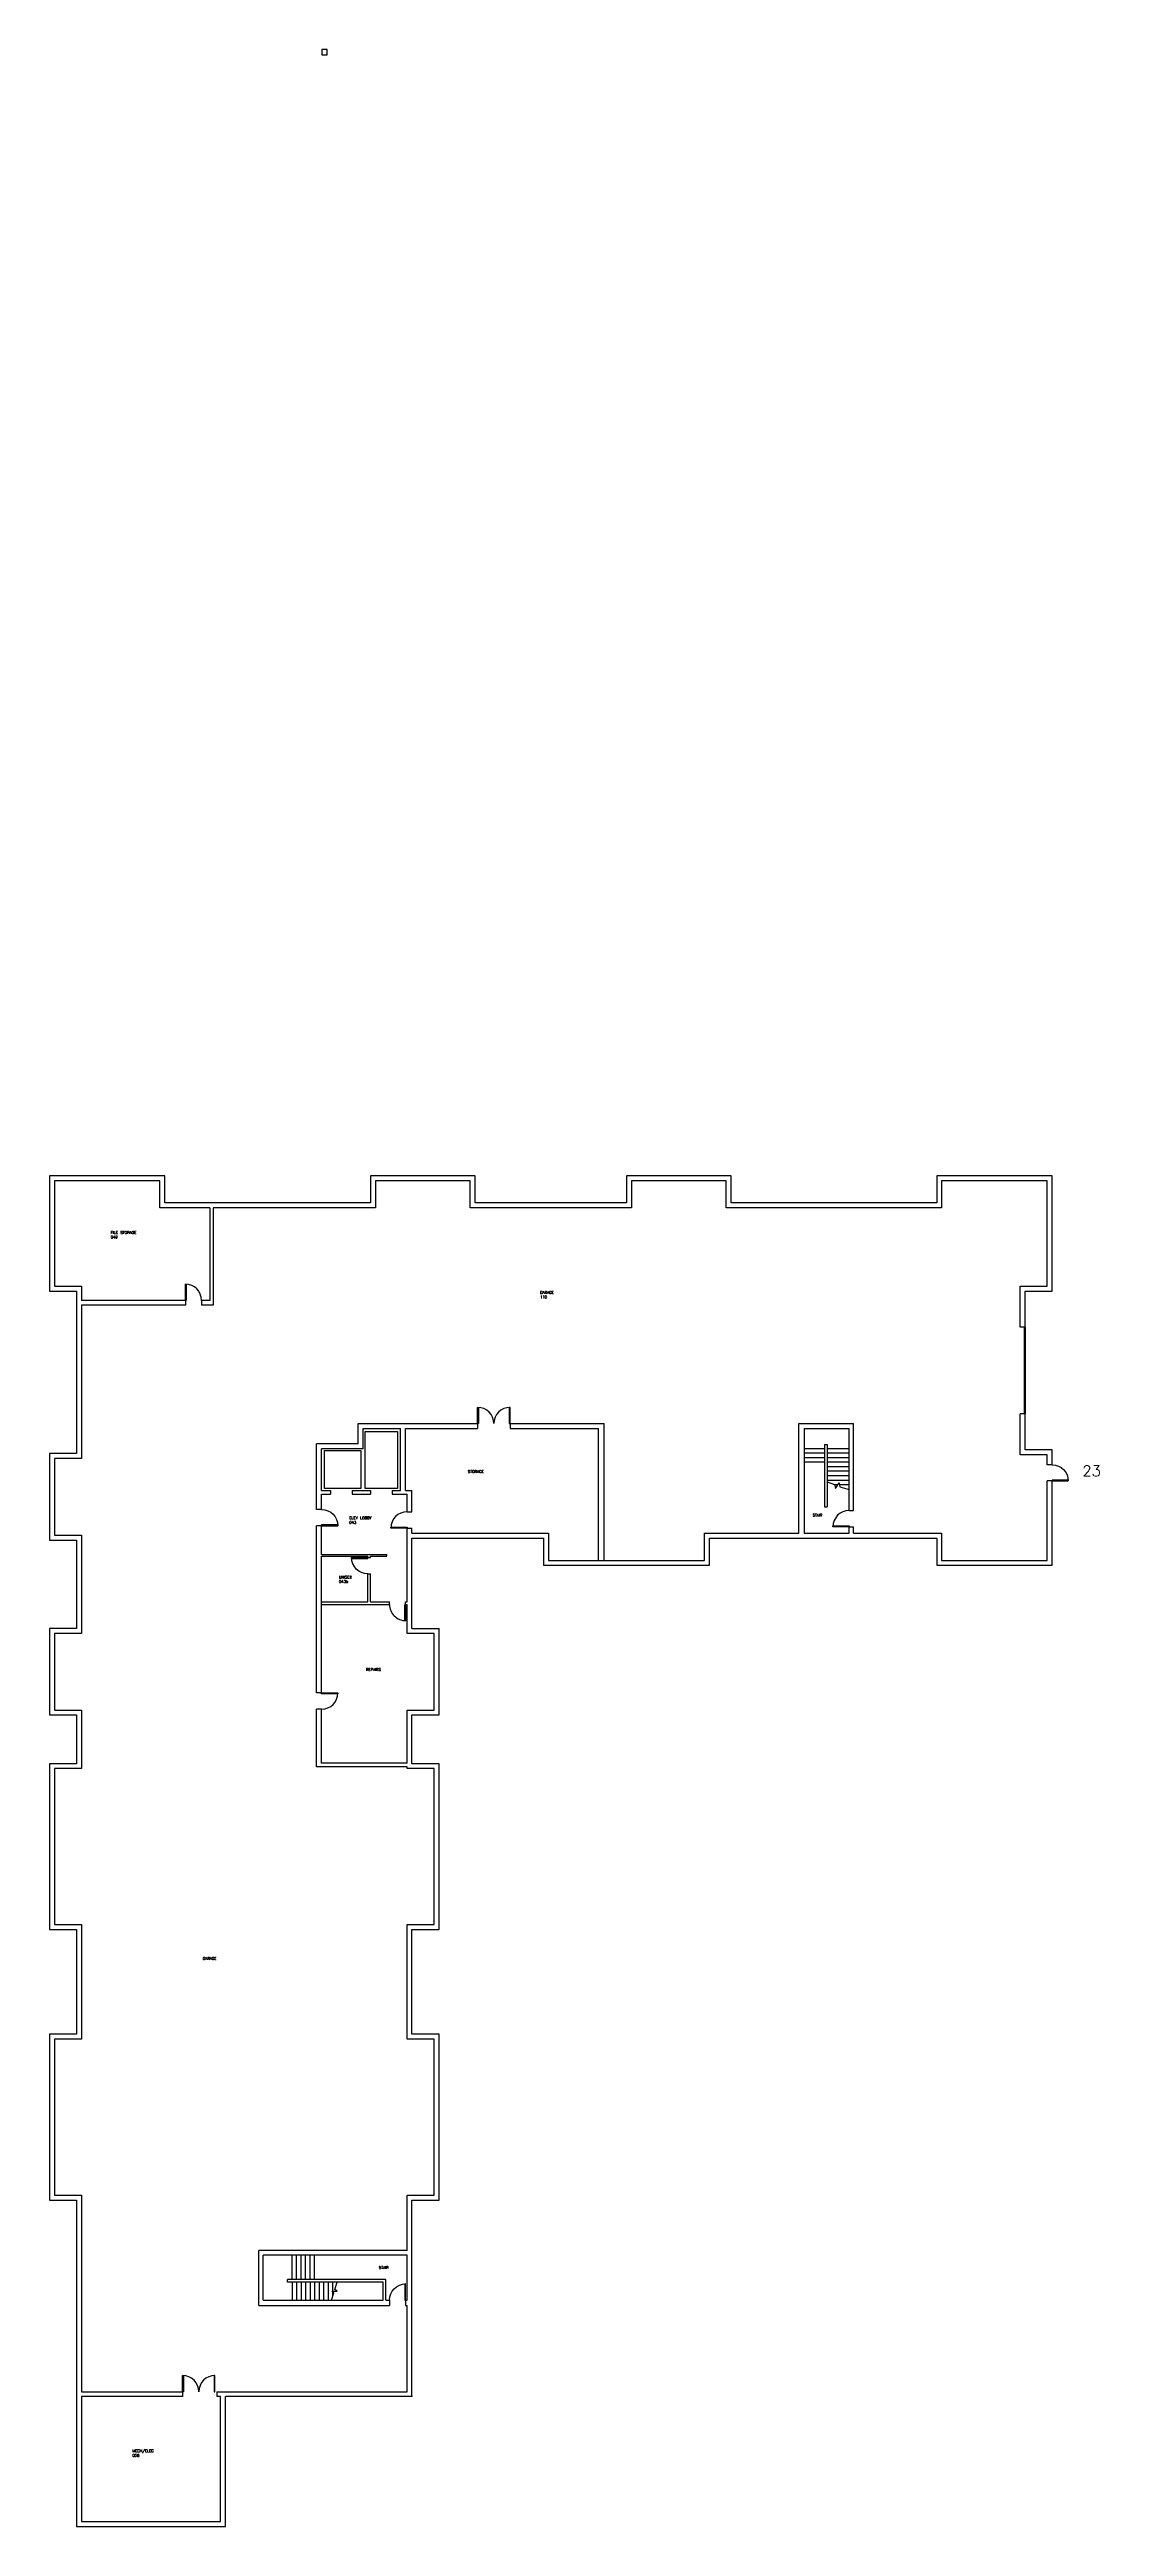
# Model space of a CAD drawing. Extents: x 1830 to 30214, y -2874 to 8688.
# Drawn here: x 17685 to 20014, y 3193 to 8688 of the extents above; entities that cross this region are included whole.
import ezdxf

# ---------------------------------------------------------------- set-up
doc = ezdxf.new("R2010")
doc.units = 0
doc.header["$LTSCALE"] = 48
doc.header["$MEASUREMENT"] = 0
for name, color, linetype in [('1STDOORS', 4, 'CONTINUOUS'), ('1STEXTWALLS', 3, 'CONTINUOUS'), ('1STINTWALLS', 1, 'CONTINUOUS'), ('1STMISC', 4, 'CONTINUOUS'), ('1STNOTES', 4, 'CONTINUOUS')]:
    doc.layers.add(name, color=color, linetype=linetype)
doc.styles.get("Standard").update_dxf_attribs({"font": 'txt.shx'})

# ---------------------------------------------------------------- blocks, each defined once
blk = doc.blocks.new('DOOR 3-0')
at = {"layer": '1STDOORS'}
blk.add_lwpolyline([(0, 36), (2, 36), (2, 0), (0, 0)], close=True, dxfattribs=at)
blk.add_arc((0, 0), 36, 0, 90, dxfattribs=at)
blk = doc.blocks.new('DOOR2 - 3-0')
at = {"layer": '1STDOORS'}
for points in [[(0, 36), (2, 36), (2, 0), (0, 0)], [(72, 36), (70, 36), (70, 0), (72, 0)]]:
    blk.add_lwpolyline(points, close=True, dxfattribs=at)
for centre, start, end in [((0, 0), 0, 90), ((72, 0), 90, 180)]:
    blk.add_arc(centre, 36, start, end, dxfattribs=at)

msp = doc.modelspace()

# ---------------------------------------------------------------- linework, layer by layer
at = {"layer": '1STDOORS'}
for p, q in [((19846.6, 5853.4), (19846.6, 5661.4)), ((19848.6, 5853.4), (19848.6, 5661.4))]:
    msp.add_line(p, q, dxfattribs=at)
at = {"layer": '1STEXTWALLS'}
for p, q in [((17684.6, 6189.4), (17684.6, 5933.4)), ((17940.6, 6189.4), (17684.6, 6189.4)), ((17929.6, 6178.4), (17695.6, 6178.4)), ((17695.6, 6178.4), (17695.6, 5944.4)), ((17929.6, 6118.4), (17929.6, 6178.4)), ((17940.6, 6129.4), (17940.6, 6189.4)), ((18396.6, 6189.4), (18396.6, 6129.4)), ((18628.6, 6189.4), (18396.6, 6189.4)), ((18617.6, 6178.4), (18407.6, 6178.4)), ((18407.6, 6178.4), (18407.6, 6118.4)), ((18617.6, 6118.4), (18617.6, 6178.4)), ((18628.6, 6129.4), (18628.6, 6189.4)), ((18964.6, 6189.4), (18964.6, 6129.4)), ((19196.6, 6189.4), (18964.6, 6189.4)), ((19185.6, 6178.4), (18975.6, 6178.4)), ((18975.6, 6178.4), (18975.6, 6118.4)), ((19185.6, 6118.4), (19185.6, 6178.4)), ((19196.6, 6129.4), (19196.6, 6189.4)), ((19652.6, 6189.4), (19652.6, 6129.4)), ((19908.6, 6189.4), (19652.6, 6189.4)), ((19897.6, 6178.4), (19663.6, 6178.4)), ((19663.6, 6178.4), (19663.6, 6118.4)), ((19897.6, 5944.4), (19897.6, 6178.4)), ((19908.6, 5933.4), (19908.6, 6189.4)), ((18039.9, 6118.4), (17929.6, 6118.4)), ((18396.6, 6129.4), (17940.6, 6129.4)), ((18039.9, 6118.4), (18039.9, 5913.1)), ((18407.6, 6118.4), (18047.9, 6118.4)), ((18047.9, 6118.4), (18047.9, 5902.1)), ((18975.6, 6118.4), (18617.6, 6118.4)), ((18964.6, 6129.4), (18628.6, 6129.4)), ((19663.6, 6118.4), (19185.6, 6118.4)), ((19652.6, 6129.4), (19196.6, 6129.4)), ((17695.6, 5944.4), (17755.6, 5944.4)), ((17755.6, 5944.4), (17755.6, 5913.1)), ((19837.6, 5944.4), (19897.6, 5944.4)), ((19837.6, 5853.4), (19837.6, 5944.4)), ((17684.6, 5933.4), (17744.6, 5933.4)), ((17744.6, 5933.4), (17744.6, 5573.4)), ((17985.9, 5913.1), (17755.6, 5913.1)), ((17985.9, 5902.1), (17755.6, 5902.1)), ((17755.6, 5902.1), (17755.6, 5562.4)), ((17985.9, 5913.1), (17985.9, 5902.1)), ((18039.9, 5913.1), (18021.9, 5913.1)), ((18021.9, 5913.1), (18021.9, 5902.1)), ((18047.9, 5902.1), (18021.9, 5902.1)), ((19848.6, 5933.4), (19908.6, 5933.4)), ((19848.6, 5853.4), (19848.6, 5933.4)), ((19848.6, 5853.4), (19837.6, 5853.4)), ((19837.6, 5570.4), (19837.6, 5661.4)), ((19848.6, 5661.4), (19837.6, 5661.4)), ((19848.6, 5581.4), (19848.6, 5661.4)), ((17684.6, 5573.4), (17684.6, 5381.4)), ((17744.6, 5573.4), (17684.6, 5573.4)), ((17755.6, 5562.4), (17695.6, 5562.4)), ((17695.6, 5562.4), (17695.6, 5392.4)), ((19897.6, 5570.4), (19837.6, 5570.4)), ((19908.6, 5581.4), (19848.6, 5581.4)), ((19897.6, 5548.4), (19897.6, 5570.4)), ((19908.6, 5548.4), (19908.6, 5581.4)), ((19908.6, 5548.4), (19897.6, 5548.4)), ((19897.6, 5336.4), (19897.6, 5512.4)), ((19908.6, 5512.4), (19897.6, 5512.4)), ((19908.6, 5325.4), (19908.6, 5512.4)), ((17695.6, 5392.4), (17755.6, 5392.4)), ((17755.6, 5392.4), (17755.6, 5174.4)), ((18477.6, 5244.6), (18477.6, 5396.4)), ((18488.6, 5396.4), (18791.6, 5396.4)), ((18488.6, 5385.4), (18780.6, 5385.4)), ((18488.6, 5185.4), (18488.6, 5385.4)), ((18780.6, 5385.4), (18780.6, 5325.4)), ((18791.6, 5396.4), (18791.6, 5336.4)), ((19137.6, 5336.4), (19137.6, 5396.4)), ((19137.6, 5396.4), (19346.6, 5396.4)), ((19148.6, 5385.4), (19652.6, 5385.4)), ((19148.6, 5325.4), (19148.6, 5385.4)), ((19358.6, 5396.4), (19458.4, 5396.4)), ((19468.4, 5396.4), (19663.6, 5396.4)), ((19652.6, 5385.4), (19652.6, 5325.4)), ((19663.6, 5396.4), (19663.6, 5336.4)), ((17684.6, 5381.4), (17744.6, 5381.4)), ((17744.6, 5381.4), (17744.6, 5185.4)), ((18791.6, 5336.4), (19137.6, 5336.4)), ((19663.6, 5336.4), (19897.6, 5336.4)), ((18780.6, 5325.4), (19148.6, 5325.4)), ((19652.6, 5325.4), (19908.6, 5325.4)), ((18477.6, 5174.4), (18477.6, 5238.6)), ((17684.6, 5185.4), (17684.6, 4993.4)), ((17744.6, 5185.4), (17684.6, 5185.4)), ((17755.6, 5174.4), (17695.6, 5174.4)), ((17695.6, 5174.4), (17695.6, 5004.4)), ((18537.6, 5174.4), (18477.6, 5174.4)), ((18488.6, 5185.4), (18548.6, 5185.4)), ((18537.6, 5004.4), (18537.6, 5174.4)), ((18548.6, 4993.4), (18548.6, 5185.4)), ((17695.6, 5004.4), (17755.6, 5004.4)), ((17755.6, 5004.4), (17755.6, 4874.4)), ((18477.6, 5004.4), (18537.6, 5004.4)), ((18477.6, 4886.3), (18477.6, 5004.4)), ((17684.6, 4993.4), (17744.6, 4993.4)), ((17744.6, 4993.4), (17744.6, 4885.4)), ((18488.6, 4885.4), (18488.6, 4993.4)), ((18488.6, 4993.4), (18548.6, 4993.4)), ((17684.6, 4885.4), (17684.6, 4517.4)), ((17744.6, 4885.4), (17684.6, 4885.4)), ((17695.6, 4874.4), (17695.6, 4528.4)), ((17755.6, 4874.4), (17695.6, 4874.4)), ((18477.6, 4874.4), (18477.6, 4878.3)), ((18537.6, 4874.4), (18477.6, 4874.4)), ((18548.6, 4885.4), (18488.6, 4885.4)), ((18537.6, 4528.4), (18537.6, 4874.4)), ((18548.6, 4517.4), (18548.6, 4885.4)), ((17684.6, 4517.4), (17744.6, 4517.4)), ((17695.6, 4528.4), (17755.6, 4528.4)), ((17744.6, 4517.4), (17744.6, 4285.4)), ((17755.6, 4528.4), (17755.6, 4274.4)), ((18477.6, 4274.4), (18477.6, 4528.4)), ((18477.6, 4528.4), (18537.6, 4528.4)), ((18488.6, 4285.4), (18488.6, 4517.4)), ((18488.6, 4517.4), (18548.6, 4517.4)), ((17744.6, 4285.4), (17684.6, 4285.4)), ((17684.6, 4285.4), (17684.6, 3917.4)), ((18548.6, 4285.4), (18488.6, 4285.4)), ((18548.6, 3917.4), (18548.6, 4285.4)), ((17695.6, 4274.4), (17695.6, 3928.4)), ((17755.6, 4274.4), (17695.6, 4274.4)), ((18537.6, 4274.4), (18477.6, 4274.4)), ((18537.6, 3928.4), (18537.6, 4274.4)), ((17684.6, 3917.4), (17744.6, 3917.4)), ((17695.6, 3928.4), (17755.6, 3928.4)), ((17744.6, 3917.4), (17744.6, 3193.4)), ((17755.6, 3928.4), (17755.6, 3492.4)), ((18477.6, 3928.4), (18537.6, 3928.4)), ((18477.6, 3805.3), (18477.6, 3928.4)), ((18488.6, 3481.4), (18488.6, 3917.4)), ((18488.6, 3917.4), (18548.6, 3917.4)), ((18477.6, 3695.4), (18477.6, 3795.3)), ((18477.6, 3492.4), (18477.6, 3683.4)), ((17755.6, 3492.4), (17979.6, 3492.4)), ((17755.6, 3481.4), (17755.6, 3204.4)), ((17979.6, 3481.4), (17755.6, 3481.4)), ((17979.6, 3492.4), (17979.6, 3481.4)), ((18055.6, 3492.4), (18055.6, 3481.4)), ((18055.6, 3492.4), (18477.6, 3492.4)), ((18063.6, 3481.4), (18055.6, 3481.4)), ((18063.6, 3204.4), (18063.6, 3481.4)), ((18074.6, 3193.4), (18074.6, 3481.4)), ((18489.6, 3481.4), (18074.6, 3481.4)), ((17744.6, 3193.4), (18074.6, 3193.4)), ((17755.6, 3204.4), (18063.6, 3204.4))]:
    msp.add_line(p, q, dxfattribs=at)
at = {"layer": '1STINTWALLS'}
for p, q in [((18369.1, 5639.7), (18634.2, 5639.7)), ((18369.1, 5594.8), (18369.1, 5639.7)), ((18380.1, 5628.7), (18463.1, 5628.7)), ((18380.1, 5583.8), (18380.1, 5628.7)), ((18463.1, 5491.2), (18463.1, 5628.7)), ((18474.1, 5491.2), (18474.1, 5628.7)), ((18474.1, 5628.7), (18634.2, 5628.7)), ((18634.2, 5639.7), (18634.2, 5628.7)), ((18706.2, 5639.7), (18706.2, 5628.7)), ((18706.2, 5639.7), (18914.6, 5639.7)), ((18706.2, 5628.7), (18902.6, 5628.7)), ((18902.6, 5336.4), (18902.6, 5628.7)), ((18914.6, 5336.4), (18914.6, 5639.7)), ((19346.6, 5396.4), (19346.6, 5639.7)), ((19346.6, 5639.7), (19468.4, 5639.7)), ((19358.6, 5628.7), (19358.6, 5396.4)), ((19358.6, 5628.7), (19458.4, 5628.7)), ((19458.4, 5446.9), (19458.4, 5628.7)), ((19468.4, 5446.9), (19468.4, 5639.7)), ((18369.1, 5594.8), (18277.1, 5594.8)), ((18277.1, 5449.1), (18277.1, 5594.8)), ((18380.1, 5583.8), (18288.1, 5583.8)), ((18288.1, 5491.2), (18288.1, 5583.8)), ((19403.6, 5593.6), (19409.6, 5593.6)), ((19403.6, 5593.6), (19403.6, 5455.1)), ((19409.6, 5593.6), (19409.6, 5455.1)), ((18288.1, 5449.1), (18277.1, 5449.1)), ((18288.1, 5491.2), (18308, 5491.2)), ((18288.1, 5491.2), (18308, 5491.2)), ((18288.1, 5483.2), (18308, 5483.2)), ((18288.1, 5449.1), (18288.1, 5483.2)), ((18308, 5491.2), (18308, 5483.2)), ((18356, 5491.2), (18396.6, 5491.2)), ((18356, 5491.2), (18356, 5483.2)), ((18356, 5491.2), (18396.6, 5491.2)), ((18356, 5483.2), (18396.6, 5483.2)), ((18396.6, 5491.2), (18396.6, 5483.2)), ((18444.6, 5491.2), (18463.1, 5491.2)), ((18444.6, 5491.2), (18444.6, 5483.2)), ((18444.6, 5491.2), (18463.1, 5491.2)), ((18444.6, 5483.2), (18477.6, 5483.2)), ((18474.1, 5491.2), (18488.6, 5491.2)), ((18477.6, 5444), (18477.6, 5483.2)), ((18477.6, 5444), (18488.6, 5444)), ((18488.6, 5444), (18488.6, 5491.2)), ((19403.6, 5455.1), (19409.6, 5455.1)), ((19458.4, 5446.9), (19468.4, 5446.9)), ((18277.1, 5042.3), (18277.1, 5413.1)), ((18288.1, 5413.1), (18277.1, 5413.1)), ((18288.1, 5349.6), (18288.1, 5415.1)), ((18477.6, 5396.4), (18477.6, 5410)), ((18477.6, 5408), (18488.6, 5408)), ((18488.6, 5396.4), (18488.6, 5408)), ((19458.4, 5396.4), (19458.4, 5410.9)), ((19458.4, 5410.9), (19468.4, 5410.9)), ((19468.4, 5396.4), (19468.4, 5410.9)), ((18288.1, 5349.6), (18432.6, 5349.6)), ((18288.1, 5345.6), (18390.6, 5345.6)), ((18288.1, 5042.3), (18288.1, 5345.6)), ((18390.6, 5342.6), (18390.6, 5345.6)), ((18390.6, 5342.6), (18396.6, 5342.6)), ((18396.6, 5345.6), (18432.6, 5345.6)), ((18396.6, 5342.6), (18396.6, 5345.6)), ((18432.6, 5345.6), (18432.6, 5349.6)), ((18390.6, 5244.6), (18390.6, 5306.6)), ((18390.6, 5306.6), (18396.6, 5306.6)), ((18396.6, 5244.6), (18396.6, 5306.6)), ((18288.1, 5244.6), (18390.6, 5244.6)), ((18288.1, 5238.6), (18438.6, 5238.6)), ((18396.6, 5244.6), (18438.6, 5244.6)), ((18438.6, 5238.6), (18438.6, 5244.6)), ((18474.6, 5238.6), (18474.6, 5244.6)), ((18474.6, 5244.6), (18477.6, 5244.6)), ((18474.6, 5238.6), (18477.6, 5238.6)), ((18288.1, 5042.3), (18277.1, 5042.3)), ((18277.1, 4878.3), (18277.1, 5006.3)), ((18288.1, 5006.3), (18277.1, 5006.3)), ((18288.1, 4886.3), (18288.1, 5006.3)), ((18477.6, 4878.3), (18277.1, 4878.3)), ((18477.6, 4886.3), (18288.1, 4886.3)), ((18477.6, 3805.3), (18148.6, 3805.3)), ((18148.6, 3683.4), (18148.6, 3805.3)), ((18158.6, 3695.4), (18158.6, 3795.3)), ((18477.6, 3795.3), (18158.6, 3795.3)), ((18430.8, 3741.2), (18212.6, 3741.2)), ((18212.6, 3735.2), (18212.6, 3741.2)), ((18430.8, 3695.4), (18430.8, 3741.2)), ((18148.6, 3683.4), (18438.6, 3683.4)), ((18158.6, 3695.4), (18424.8, 3695.4)), ((18424.8, 3735.2), (18212.6, 3735.2)), ((18424.8, 3695.4), (18424.8, 3735.2)), ((18430.8, 3695.4), (18438.6, 3695.4)), ((18438.6, 3695.4), (18438.6, 3683.4)), ((18474.6, 3695.4), (18474.6, 3683.4)), ((18474.6, 3695.4), (18477.6, 3695.4)), ((18474.6, 3683.4), (18477.6, 3683.4)), ((18477.6, 3683.4), (18477.6, 3683.4))]:
    msp.add_line(p, q, dxfattribs=at)
msp.add_lwpolyline([(18288.4, 8675.6), (18300.4, 8675.6), (18300.4, 8687.6), (18288.4, 8687.6)], close=True, dxfattribs=at)
at = {"layer": '1STMISC'}
for p, q in [((19409.6, 5510.8), (19426.1, 5504.6)), ((19426.1, 5504.6), (19428, 5495.9)), ((19428, 5495.9), (19436.3, 5508)), ((19436.3, 5508), (19437.9, 5499.7)), ((19437.9, 5499.7), (19458.4, 5493.3)), ((18222.6, 3741.2), (18222.6, 3795.3)), ((18232.6, 3741.2), (18232.6, 3795.3)), ((18242.6, 3741.2), (18242.6, 3795.3)), ((18252.6, 3741.2), (18252.6, 3795.3)), ((18262.6, 3741.2), (18262.6, 3795.3)), ((18272.6, 3741.2), (18272.6, 3795.3)), ((18222.6, 3735.2), (18222.6, 3695.4)), ((18232.6, 3735.2), (18232.6, 3695.4)), ((18242.6, 3735.2), (18242.6, 3695.4)), ((18252.6, 3735.2), (18252.6, 3695.4)), ((18262.6, 3735.2), (18262.6, 3695.4)), ((18272.6, 3735.2), (18272.6, 3695.4)), ((18282.6, 3735.2), (18282.6, 3695.4)), ((18292.6, 3735.2), (18292.6, 3695.4)), ((18302.6, 3735.2), (18302.6, 3695.4)), ((18310.2, 3695.4), (18315, 3711.3)), ((18315, 3711.3), (18311, 3715.3)), ((18311, 3715.3), (18322.6, 3715.3)), ((18312.6, 3735.2), (18312.6, 3715.3)), ((18312.6, 3713.7), (18312.6, 3703.2)), ((18317.2, 3718.9), (18322.6, 3735.2)), ((18322.6, 3715.3), (18317.2, 3718.9))]:
    msp.add_line(p, q, dxfattribs=at)
for points in [[(18385.1, 5622.4), (18456.3, 5622.4), (18456.3, 5495.9), (18385.1, 5495.9)], [(18294.2, 5579.8), (18375.2, 5579.8), (18375.2, 5495.9), (18294.2, 5495.9)]]:
    msp.add_lwpolyline(points, close=True, dxfattribs=at)
at = {"layer": '1STNOTES'}
for p, q in [((19358.6, 5584.6), (19403.6, 5584.6)), ((19358.6, 5574.6), (19403.6, 5574.6)), ((19358.6, 5564.6), (19403.6, 5564.6)), ((19358.6, 5554.6), (19403.6, 5554.6)), ((19409.6, 5584.6), (19458.4, 5584.6)), ((19409.6, 5574.6), (19458.4, 5574.6)), ((19409.6, 5564.6), (19458.4, 5564.6)), ((19409.6, 5554.6), (19458.4, 5554.6)), ((19409.6, 5544.6), (19458.4, 5544.6)), ((19409.6, 5534.6), (19458.4, 5534.6)), ((19409.6, 5524.6), (19458.4, 5524.6)), ((19409.6, 5514.6), (19458.4, 5514.6)), ((19426.1, 5504.6), (19434, 5504.6)), ((19437, 5504.6), (19458.4, 5504.6))]:
    msp.add_line(p, q, dxfattribs=at)

# ---------------------------------------------------------------- block references
at = {"layer": '1STINTWALLS'}
for name, p in [('DOOR 3-0', (17985.9, 5913.1)), ('DOOR2 - 3-0', (18634.2, 5639.7)), ('DOOR2 - 3-0', (17979.6, 3492.4))]:
    msp.add_blockref(name, p, dxfattribs=at)
at = {"layer": '1STINTWALLS', "xscale": -1}
for p, rotation in [((19908.6, 5512.4), 269.9999999999696), ((18288.1, 5413.1), 269.9999999999675), ((18390.6, 5342.6), 90.00000000021055)]:
    msp.add_blockref('DOOR 3-0', p, dxfattribs=dict(at, rotation=rotation))
at = {"layer": '1STINTWALLS'}
for p, rotation in [((18477.6, 5408), 90), ((19458.4, 5410.9), 89.99999999999999), ((18474.6, 5238.6), 180.0000000000317), ((18288.1, 5042.3), 270)]:
    msp.add_blockref('DOOR 3-0', p, dxfattribs=dict(at, rotation=rotation))
at = {"layer": '1STINTWALLS', "xscale": -1}
msp.add_blockref('DOOR 3-0', (18474.6, 3695.4), dxfattribs=at)

# ---------------------------------------------------------------- texts
at = {"layer": '1STNOTES', "attachment_point": 1}
for s, width, insert, char_height in [('FILE STORAGE\\P049', 90.657, (17820.4, 6066.3), 6), ('GARAGE \\P110', 111.58, (18772.8, 5933.5), 6), ('STORAGE', 51.572, (18612.7, 5536.2), 6), ('23', 36.708, (19975.7, 5546.8), 24), ('STAIR', 20.865, (19377.5, 5439.3), 6), ('ELEV LOBBY\\P043', 51.572, (18349.5, 5433.4), 6), ('UNISEX\\P043b', 37.655, (18326.5, 5302.2), 6), ('REPAIRS', 27.218, (18386.4, 5097.4), 6), ('GARAGE', 181.8, (18024.5, 4456.5), 6), ('STAIR', 54.246, (18415.3, 3770.7), 6), ('MECH/ELEC\\P058', 43.209, (17868.4, 3364.1), 6)]:
    msp.add_mtext_dynamic_manual_height_columns(s, width=width, gutter_width=30, heights=[0], dxfattribs=dict(at, insert=insert, char_height=char_height))

doc.saveas('drawing.dxf')
